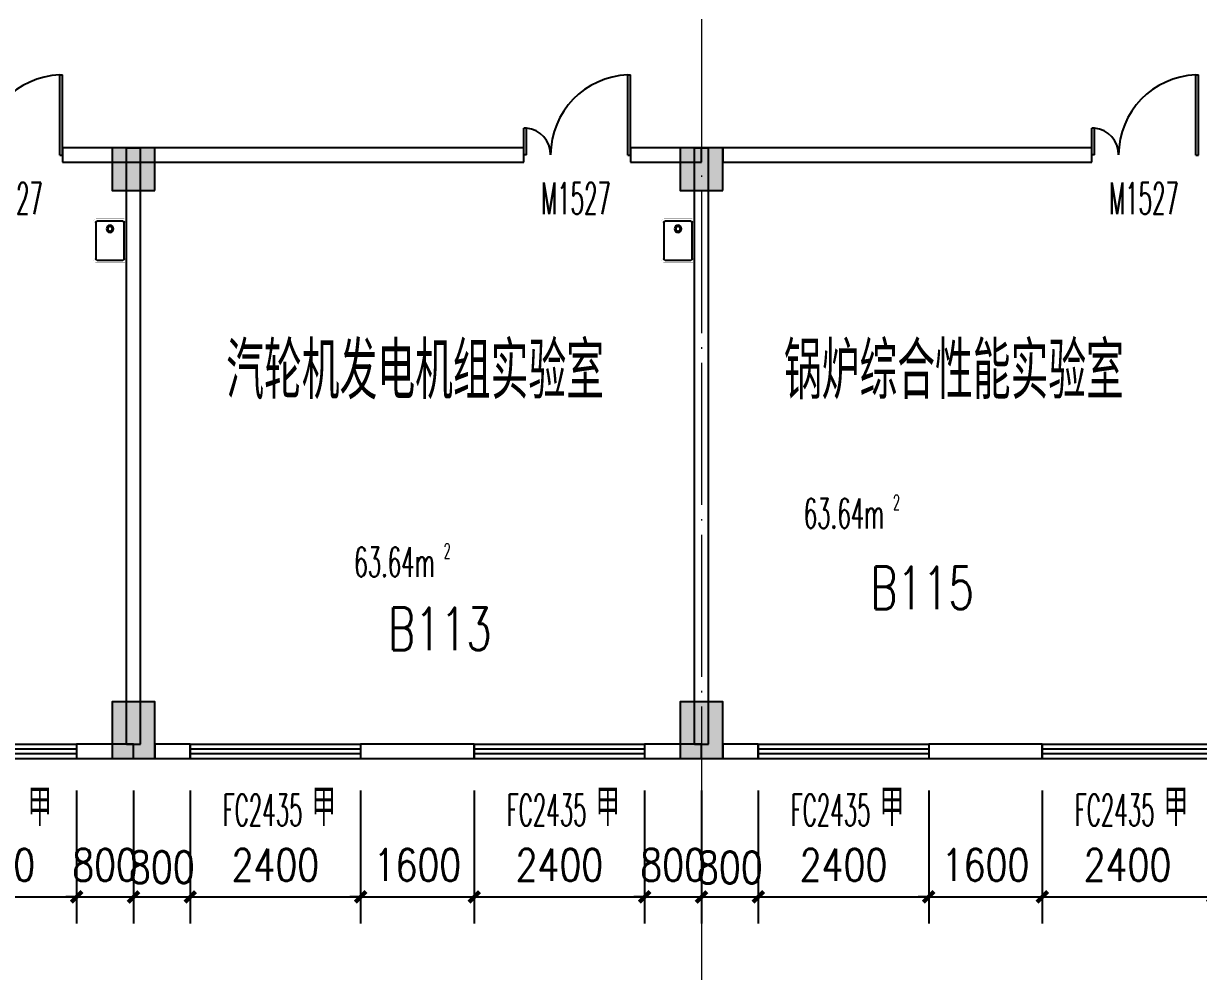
# Model space of a CAD drawing. Extents: x 1417642 to 3570900, y 124798 to 1191112.
# Drawn here: x 1547530 to 1564079, y 724233 to 737585 of the extents above; entities that cross this region are included whole.
import ezdxf

# ---------------------------------------------------------------- set-up
doc = ezdxf.new("R2010")
doc.units = 0
doc.header["$LTSCALE"] = 1000
doc.header["$MEASUREMENT"] = 0
doc.linetypes.add('DOTE', pattern=[2.42, 2, -0.2, 0.02, -0.2])
doc.layers.get('0').update_dxf_attribs({"linetype": 'CONTINUOUS'})
doc.layers.get('Defpoints').update_dxf_attribs({"linetype": 'CONTINUOUS'})
for name, color, linetype in [('colu', 2, 'CONTINUOUS'), ('DOTE', 1, 'DOTE'), ('PUB_DIM', 3, 'CONTINUOUS'), ('PUB_TEXT', 40, 'CONTINUOUS'), ('SPACE', 7, 'CONTINUOUS'), ('tiaozheng', 20, 'CONTINUOUS'), ('WALL', 4, 'CONTINUOUS'), ('WINDOW', 2, 'CONTINUOUS'), ('WINDOW_TEXT', 7, 'CONTINUOUS'), ('填充', 252, 'CONTINUOUS'), ('柱填充', 8, 'CONTINUOUS'), ('水点', 3, 'CONTINUOUS')]:
    doc.layers.add(name, color=color, linetype=linetype)
doc.styles.add('_TCH_SPACE', font='ROMANS', dxfattribs={"width": 0.7, "height": 5, "bigfont": 'Z'})
doc.styles.add('_TCH_WINDOW', font='ROMANS.shx', dxfattribs={"width": 0.7, "height": 400, "bigfont": 'Z.shx'})
doc.styles.add('DIM_FONT', font='SIMPLEX.shx', dxfattribs={"width": 0.8})
doc.styles.get("Standard").update_dxf_attribs({"font": 'GBENOR', "bigfont": 'GBCBIG'})
doc.styles.add('Z', font='ROMANS', dxfattribs={"width": 0.7, "bigfont": 'Z'})
doc.dimstyles.new('DIMN150', dxfattribs={"dimscale": 1.5, "dimtxt": 300, "dimasz": 100, "dimexe": 250, "dimexo": 300, "dimgap": 150, "dimtad": 1, "dimdec": 0, "dimzin": 0, "dimdsep": 46, "dimtxsty": 'DIM_FONT', "dimblk": 'ARCHTICK', "dimcen": 0.09, "dimdle": 1.5, "dimclrt": 7, "dimazin": 2, "dimtfac": 1, "dimtdec": 0, "dimtix": 1, "dimtmove": 2, "dimatfit": 3, "dimldrblk": 'ARCHTICK', "dimfxl": 1, "dimtolj": 1, "dimtzin": 0, "dimarcsym": 0})

# ---------------------------------------------------------------- blocks, each defined once
blk = doc.blocks.new('M_E3')
for p, q in [((-275, -410), (-275, -50)), ((-255, -30), (255, -30)), ((275, -50), (275, -410)), ((255, -430), (-255, -430))]:
    blk.add_line(p, q)
at = {"const_width": 1.5}
for points in [[(-275, 0, 0.414214), (-305, -30, 0.414214)], [(305, -30, 0.414214), (275, 0, 0.414214)], [(-305, -430, 0.414214), (-275, -460, 0.414214)], [(275, -460, 0.414214), (305, -430, 0.414214)]]:
    blk.add_lwpolyline(points, format="xyb", dxfattribs=at)
for points in [[(-275, 0), (275, 0)], [(-305, -430), (-305, -30)], [(305, -30), (305, -430)], [(275, -460), (-275, -460)]]:
    blk.add_lwpolyline(points, dxfattribs=at)
for radius in [50, 32.5]:
    blk.add_circle((165, -230), radius)
for centre, start, end in [((-255, -50), 90, 180), ((255, -50), 0, 90), ((-255, -410), 180, 270), ((255, -410), 270, 0)]:
    blk.add_arc(centre, 20, start, end)
at = {"width": 0.8, "flags": 9}
for tag in ['XSIZE', 'YSIZE']:
    blk.add_attdef(tag, (0, 0), '', height=0.5, dxfattribs=at)
blk = doc.blocks.new('678')
at = {"layer": '柱填充'}
h = blk.add_hatch(color=256, dxfattribs=at)
h.paths.add_polyline_path([(1591630, 863580), (1591630, 864280), (1590930, 864280), (1590930, 863580)])
h.paths.add_polyline_path([(1591630, 871580), (1591630, 872280), (1590930, 872280), (1590930, 871580)])
h.paths.add_polyline_path([(1635280, 879530), (1635280, 880230), (1634580, 880230), (1634580, 879530)])
h.paths.add_polyline_path([(1658830, 893230), (1658830, 893830), (1658230, 893830), (1658230, 893230)])
h.paths.add_polyline_path([(1658880, 883230), (1658880, 883930), (1658180, 883930), (1658180, 883230)])
h.paths.add_polyline_path([(1658830, 879630), (1658830, 880230), (1658230, 880230), (1658230, 879630)])
h.paths.add_polyline_path([(1658880, 872230), (1658180, 872230), (1658180, 871630), (1658880, 871630)])
h.paths.add_polyline_path([(1658830, 863630), (1658830, 864230), (1658230, 864230), (1658230, 863630)])
h.paths.add_polyline_path([(1658830, 853630), (1658830, 854230), (1658230, 854230), (1658230, 853630)])
h.paths.add_polyline_path([(1658830, 845630), (1658830, 846230), (1658230, 846230), (1658230, 845630)])
h.paths.add_polyline_path([(1658830, 835630), (1658830, 836230), (1658230, 836230), (1658230, 835630)])
h.paths.add_polyline_path([(1648830, 893230), (1648830, 893830), (1648230, 893830), (1648230, 893230)])
h.paths.add_polyline_path([(1648830, 883230), (1648830, 883830), (1648230, 883830), (1648230, 883230)])
h.paths.add_polyline_path([(1648830, 879630), (1648830, 880230), (1648230, 880230), (1648230, 879630)])
h.paths.add_polyline_path([(1648830, 871630), (1648830, 872230), (1648230, 872230), (1648230, 871630)])
h.paths.add_polyline_path([(1648930, 863580), (1648930, 864280), (1648230, 864280), (1648230, 863580)])
h.paths.add_polyline_path([(1648930, 853580), (1648930, 854280), (1648230, 854280), (1648230, 853580)])
h.paths.add_polyline_path([(1648930, 845630), (1648930, 846330), (1648230, 846330), (1648230, 845630)])
h.paths.add_polyline_path([(1648930, 835630), (1648930, 836330), (1648230, 836330), (1648230, 835630)])
h.paths.add_polyline_path([(1645230, 891430), (1645230, 892030), (1644630, 892030), (1644630, 891430)])
h.paths.add_polyline_path([(1645280, 883230), (1645280, 883930), (1644580, 883930), (1644580, 883230)])
h.paths.add_polyline_path([(1645230, 879630), (1645230, 880230), (1644630, 880230), (1644630, 879630)])
h.paths.add_polyline_path([(1645230, 871630), (1645230, 872230), (1644630, 872230), (1644630, 871630)])
h.paths.add_polyline_path([(1645230, 863630), (1645230, 864230), (1644630, 864230), (1644630, 863630)])
h.paths.add_polyline_path([(1645230, 853630), (1645230, 854230), (1644630, 854230), (1644630, 853630)])
h.paths.add_polyline_path([(1645280, 845630), (1645280, 846330), (1644580, 846330), (1644580, 845630)])
h.paths.add_polyline_path([(1645230, 835630), (1645230, 836230), (1644630, 836230), (1644630, 835630)])
h.paths.add_polyline_path([(1635230, 893230), (1635230, 893830), (1634630, 893830), (1634630, 893230)])
h.paths.add_polyline_path([(1635230, 891430), (1635230, 892030), (1634630, 892030), (1634630, 891430)])
h.paths.add_polyline_path([(1635280, 883230), (1635280, 883930), (1634580, 883930), (1634580, 883230)])
h.paths.add_polyline_path([(1635230, 871630), (1635230, 872430), (1634630, 872430), (1634630, 871630)])
h.paths.add_polyline_path([(1635230, 853430), (1635230, 854230), (1634630, 854230), (1634630, 853430)])
h.paths.add_polyline_path([(1635330, 845630), (1635330, 846430), (1634530, 846430), (1634530, 845630)])
h.paths.add_polyline_path([(1635230, 835630), (1635230, 836230), (1634630, 836230), (1634630, 835630)])
h.paths.add_polyline_path([(1627230, 893230), (1627230, 893830), (1626630, 893830), (1626630, 893230)])
h.paths.add_polyline_path([(1627280, 883230), (1627280, 883930), (1626580, 883930), (1626580, 883230)])
h.paths.add_polyline_path([(1627230, 879630), (1627230, 880230), (1626630, 880230), (1626630, 879630)])
h.paths.add_polyline_path([(1627230, 871630), (1627230, 872430), (1626630, 872430), (1626630, 871630)])
h.paths.add_polyline_path([(1627230, 853430), (1627230, 854230), (1626630, 854230), (1626630, 853430)])
h.paths.add_polyline_path([(1627330, 845630), (1627330, 846430), (1626530, 846430), (1626530, 845630)])
h.paths.add_polyline_path([(1627230, 835630), (1627230, 836230), (1626630, 836230), (1626630, 835630)])
h.paths.add_polyline_path([(1619230, 893230), (1619230, 893830), (1618630, 893830), (1618630, 893230)])
h.paths.add_polyline_path([(1619280, 883230), (1619280, 883930), (1618580, 883930), (1618580, 883230)])
h.paths.add_polyline_path([(1619230, 879630), (1619230, 880230), (1618630, 880230), (1618630, 879630)])
h.paths.add_polyline_path([(1619230, 871630), (1619230, 872430), (1618630, 872430), (1618630, 871630)])
h.paths.add_polyline_path([(1619230, 853430), (1619230, 854230), (1618630, 854230), (1618630, 853430)])
h.paths.add_polyline_path([(1619330, 845630), (1619330, 846430), (1618530, 846430), (1618530, 845630)])
h.paths.add_polyline_path([(1619280, 835580), (1619280, 836280), (1618580, 836280), (1618580, 835580)])
h.paths.add_polyline_path([(1611230, 893230), (1611230, 893830), (1610630, 893830), (1610630, 893230)])
h.paths.add_polyline_path([(1611280, 883230), (1611280, 883930), (1610580, 883930), (1610580, 883230)])
h.paths.add_polyline_path([(1611230, 879630), (1611230, 880230), (1610630, 880230), (1610630, 879630)])
h.paths.add_polyline_path([(1611230, 871630), (1611230, 872430), (1610630, 872430), (1610630, 871630)])
h.paths.add_polyline_path([(1611230, 853430), (1611230, 854230), (1610630, 854230), (1610630, 853430)])
h.paths.add_polyline_path([(1611330, 845630), (1611330, 846430), (1610530, 846430), (1610530, 845630)])
h.paths.add_polyline_path([(1611280, 835580), (1611280, 836280), (1610580, 836280), (1610580, 835580)])
h.paths.add_polyline_path([(1603230, 893230), (1603230, 893830), (1602630, 893830), (1602630, 893230)])
h.paths.add_polyline_path([(1603280, 883230), (1603280, 883930), (1602580, 883930), (1602580, 883230)])
h.paths.add_polyline_path([(1603230, 879630), (1603230, 880230), (1602630, 880230), (1602630, 879630)])
h.paths.add_polyline_path([(1603230, 871630), (1603230, 872430), (1602630, 872430), (1602630, 871630)])
h.paths.add_polyline_path([(1603230, 853430), (1603230, 854230), (1602630, 854230), (1602630, 853430)])
h.paths.add_polyline_path([(1603330, 845630), (1603330, 846430), (1602530, 846430), (1602530, 845630)])
h.paths.add_polyline_path([(1603280, 835580), (1603280, 836280), (1602580, 836280), (1602580, 835580)])
h.paths.add_polyline_path([(1603230, 814930), (1603230, 815530), (1602630, 815530), (1602630, 814930)])
h.paths.add_polyline_path([(1595230, 893230), (1595230, 893830), (1594630, 893830), (1594630, 893230)])
h.paths.add_polyline_path([(1595230, 883230), (1595230, 883830), (1594630, 883830), (1594630, 883230)])
h.paths.add_polyline_path([(1595230, 879630), (1595230, 880230), (1594630, 880230), (1594630, 879630)])
h.paths.add_polyline_path([(1595230, 871630), (1595230, 872230), (1594630, 872230), (1594630, 871630)])
h.paths.add_polyline_path([(1595230, 863630), (1595230, 864230), (1594630, 864230), (1594630, 863630)])
h.paths.add_polyline_path([(1595230, 853630), (1595230, 854230), (1594630, 854230), (1594630, 853630)])
h.paths.add_polyline_path([(1595330, 845630), (1595330, 846330), (1594630, 846330), (1594630, 845630)])
h.paths.add_polyline_path([(1595330, 835580), (1595330, 836280), (1594630, 836280), (1594630, 835580)])
h.paths.add_polyline_path([(1591630, 893230), (1591630, 893830), (1591030, 893830), (1591030, 893230)])
h.paths.add_polyline_path([(1591680, 883230), (1591680, 883930), (1590980, 883930), (1590980, 883230)])
h.paths.add_polyline_path([(1591630, 879630), (1591630, 880230), (1591030, 880230), (1591030, 879630)])
h.paths.add_polyline_path([(1591630, 853580), (1591630, 854280), (1590930, 854280), (1590930, 853580)])
h.paths.add_polyline_path([(1591630, 845580), (1591630, 846280), (1590930, 846280), (1590930, 845580)])
h.paths.add_polyline_path([(1591630, 835630), (1591630, 836330), (1590930, 836330), (1590930, 835630)])
h.paths.add_polyline_path([(1591630, 814930), (1591630, 815530), (1591030, 815530), (1591030, 814930)])
h.paths.add_polyline_path([(1581630, 893230), (1581630, 893830), (1581030, 893830), (1581030, 893230)])
h.paths.add_polyline_path([(1581730, 883230), (1581730, 883930), (1581030, 883930), (1581030, 883230)])
h.paths.add_polyline_path([(1581630, 879630), (1581630, 880230), (1581030, 880230), (1581030, 879630)])
h.paths.add_polyline_path([(1581630, 871630), (1581630, 872230), (1581030, 872230), (1581030, 871630)])
h.paths.add_polyline_path([(1581630, 863630), (1581630, 864230), (1581030, 864230), (1581030, 863630)])
h.paths.add_polyline_path([(1581630, 853630), (1581630, 854230), (1581030, 854230), (1581030, 853630)])
h.paths.add_polyline_path([(1581630, 845630), (1581630, 846230), (1581030, 846230), (1581030, 845630)])
h.paths.add_polyline_path([(1581630, 835630), (1581630, 836230), (1581030, 836230), (1581030, 835630)])
h.paths.add_polyline_path([(1581630, 814930), (1581630, 815530), (1581030, 815530), (1581030, 814930)])
h.paths.add_polyline_path([(1603230, 830430), (1603230, 831230), (1602530, 831230), (1602530, 830430)])
h.paths.add_polyline_path([(1603230, 818530), (1603230, 819330), (1602530, 819330), (1602530, 818530)])
h.paths.add_polyline_path([(1581030, 831230), (1581030, 830430), (1581730, 830430), (1581730, 831230)])
h.paths.add_polyline_path([(1581030, 819330), (1581030, 818530), (1581730, 818530), (1581730, 819330)])
h.paths.add_polyline_path([(1591630, 830430), (1591630, 831230), (1590930, 831230), (1590930, 830430)])
h.paths.add_polyline_path([(1591630, 818530), (1591630, 819330), (1590930, 819330), (1590930, 818530)])
at = {"layer": 'colu'}
for points in [[(1619230, 879630), (1619230, 880230), (1618630, 880230), (1618630, 879630)], [(1627230, 879630), (1627230, 880230), (1626630, 880230), (1626630, 879630)], [(1619230, 871630), (1619230, 872430), (1618630, 872430), (1618630, 871630)], [(1627230, 871630), (1627230, 872430), (1626630, 872430), (1626630, 871630)]]:
    blk.add_lwpolyline(points, close=True, dxfattribs=at)
blk = doc.blocks.new('_ArchTick')
at = {"color": 0, "linetype": 'ByBlock', "const_width": 0.4}
blk.add_lwpolyline([(-0.5, -0.5), (0.5, 0.5)], dxfattribs=at)
blk = doc.blocks.new('*D3468')
at = {"layer": 'Defpoints', "color": 0}
for p in [(1545878, 727233), (1548278, 727233), (1548278, 725284)]:
    blk.add_point(p, dxfattribs=at)
at = {"layer": 'PUB_DIM', "color": 0, "lineweight": -2}
for p, q in [((1545878, 726783), (1545878, 724909)), ((1548278, 726783), (1548278, 724909)), ((1545876, 725284), (1548281, 725284))]:
    blk.add_line(p, q, dxfattribs=at)
at = {"layer": 'PUB_DIM', "color": 0, "lineweight": -2, "xscale": 150, "yscale": 150, "zscale": 150, "rotation": 180}
blk.add_blockref('_ArchTick', (1545878, 725284), dxfattribs=at)
at = {"layer": 'PUB_DIM', "color": 0, "lineweight": -2, "xscale": 150, "yscale": 150, "zscale": 150}
blk.add_blockref('_ArchTick', (1548278, 725284), dxfattribs=at)
at = {"layer": 'PUB_DIM', "color": 7, "insert": (1547078, 725734), "char_height": 450, "attachment_point": 5, "style": 'DIM_FONT'}
blk.add_mtext('\\A1;2400', dxfattribs=at)
blk = doc.blocks.new('*D3469')
at = {"layer": 'Defpoints', "color": 0}
for p in [(1548278, 727233), (1549079, 727233), (1549079, 725284)]:
    blk.add_point(p, dxfattribs=at)
at = {"layer": 'PUB_DIM', "color": 0, "lineweight": -2}
for p, q in [((1548278, 726783), (1548278, 724909)), ((1549079, 726783), (1549079, 724909)), ((1548278, 725284), (1548128, 725284)), ((1548278, 725284), (1549079, 725284)), ((1549079, 725284), (1549229, 725284))]:
    blk.add_line(p, q, dxfattribs=at)
at = {"layer": 'PUB_DIM', "color": 0, "lineweight": -2, "xscale": 150, "yscale": 150, "zscale": 150}
blk.add_blockref('_ArchTick', (1548278, 725284), dxfattribs=at)
at = {"layer": 'PUB_DIM', "color": 0, "lineweight": -2, "xscale": 150, "yscale": 150, "zscale": 150, "rotation": 180}
blk.add_blockref('_ArchTick', (1549079, 725284), dxfattribs=at)
at = {"layer": 'PUB_DIM', "color": 7, "insert": (1548679, 725734), "char_height": 450, "attachment_point": 5, "style": 'DIM_FONT'}
blk.add_mtext('\\A1;800', dxfattribs=at)
blk = doc.blocks.new('*D3470')
at = {"layer": 'Defpoints', "color": 0}
for p in [(1549079, 727233), (1549878, 727233), (1549878, 725284)]:
    blk.add_point(p, dxfattribs=at)
at = {"layer": 'PUB_DIM', "color": 0, "lineweight": -2}
for p, q in [((1549079, 726783), (1549079, 724909)), ((1549878, 726783), (1549878, 724909)), ((1549077, 725284), (1549881, 725284))]:
    blk.add_line(p, q, dxfattribs=at)
at = {"layer": 'PUB_DIM', "color": 0, "lineweight": -2, "xscale": 150, "yscale": 150, "zscale": 150, "rotation": 180}
blk.add_blockref('_ArchTick', (1549079, 725284), dxfattribs=at)
at = {"layer": 'PUB_DIM', "color": 0, "lineweight": -2, "xscale": 150, "yscale": 150, "zscale": 150}
blk.add_blockref('_ArchTick', (1549878, 725284), dxfattribs=at)
at = {"layer": 'PUB_DIM', "color": 7, "insert": (1549479, 725703), "char_height": 450, "attachment_point": 5, "style": 'DIM_FONT'}
blk.add_mtext('\\A1;800', dxfattribs=at)
blk = doc.blocks.new('*D3471')
at = {"layer": 'Defpoints', "color": 0}
for p in [(1549878, 727233), (1552278, 727233), (1552278, 725284)]:
    blk.add_point(p, dxfattribs=at)
at = {"layer": 'PUB_DIM', "color": 0, "lineweight": -2}
for p, q in [((1549878, 726783), (1549878, 724909)), ((1552278, 726783), (1552278, 724909)), ((1549876, 725284), (1552281, 725284))]:
    blk.add_line(p, q, dxfattribs=at)
at = {"layer": 'PUB_DIM', "color": 0, "lineweight": -2, "xscale": 150, "yscale": 150, "zscale": 150, "rotation": 180}
blk.add_blockref('_ArchTick', (1549878, 725284), dxfattribs=at)
at = {"layer": 'PUB_DIM', "color": 0, "lineweight": -2, "xscale": 150, "yscale": 150, "zscale": 150}
blk.add_blockref('_ArchTick', (1552278, 725284), dxfattribs=at)
at = {"layer": 'PUB_DIM', "color": 7, "insert": (1551078, 725734), "char_height": 450, "attachment_point": 5, "style": 'DIM_FONT'}
blk.add_mtext('\\A1;2400', dxfattribs=at)
blk = doc.blocks.new('*D3472')
at = {"layer": 'Defpoints', "color": 0}
for p in [(1552278, 727233), (1553878, 727233), (1553878, 725284)]:
    blk.add_point(p, dxfattribs=at)
at = {"layer": 'PUB_DIM', "color": 0, "lineweight": -2}
for p, q in [((1552278, 726783), (1552278, 724909)), ((1553878, 726783), (1553878, 724909)), ((1552278, 725284), (1552128, 725284)), ((1552278, 725284), (1553878, 725284)), ((1553878, 725284), (1554028, 725284))]:
    blk.add_line(p, q, dxfattribs=at)
at = {"layer": 'PUB_DIM', "color": 0, "lineweight": -2, "xscale": 150, "yscale": 150, "zscale": 150}
blk.add_blockref('_ArchTick', (1552278, 725284), dxfattribs=at)
at = {"layer": 'PUB_DIM', "color": 0, "lineweight": -2, "xscale": 150, "yscale": 150, "zscale": 150, "rotation": 180}
blk.add_blockref('_ArchTick', (1553878, 725284), dxfattribs=at)
at = {"layer": 'PUB_DIM', "color": 7, "insert": (1553078, 725734), "char_height": 450, "attachment_point": 5, "style": 'DIM_FONT'}
blk.add_mtext('\\A1;1600', dxfattribs=at)
blk = doc.blocks.new('*D3473')
at = {"layer": 'Defpoints', "color": 0}
for p in [(1553878, 727233), (1556278, 727233), (1556278, 725284)]:
    blk.add_point(p, dxfattribs=at)
at = {"layer": 'PUB_DIM', "color": 0, "lineweight": -2}
for p, q in [((1553878, 726783), (1553878, 724909)), ((1556278, 726783), (1556278, 724909)), ((1553876, 725284), (1556281, 725284))]:
    blk.add_line(p, q, dxfattribs=at)
at = {"layer": 'PUB_DIM', "color": 0, "lineweight": -2, "xscale": 150, "yscale": 150, "zscale": 150, "rotation": 180}
blk.add_blockref('_ArchTick', (1553878, 725284), dxfattribs=at)
at = {"layer": 'PUB_DIM', "color": 0, "lineweight": -2, "xscale": 150, "yscale": 150, "zscale": 150}
blk.add_blockref('_ArchTick', (1556278, 725284), dxfattribs=at)
at = {"layer": 'PUB_DIM', "color": 7, "insert": (1555078, 725734), "char_height": 450, "attachment_point": 5, "style": 'DIM_FONT'}
blk.add_mtext('\\A1;2400', dxfattribs=at)
blk = doc.blocks.new('*D3474')
at = {"layer": 'Defpoints', "color": 0}
for p in [(1556278, 727233), (1557079, 727233), (1557079, 725284)]:
    blk.add_point(p, dxfattribs=at)
at = {"layer": 'PUB_DIM', "color": 0, "lineweight": -2}
for p, q in [((1556278, 726783), (1556278, 724909)), ((1557079, 726783), (1557079, 724909)), ((1556278, 725284), (1556128, 725284)), ((1556278, 725284), (1557079, 725284)), ((1557079, 725284), (1557229, 725284))]:
    blk.add_line(p, q, dxfattribs=at)
at = {"layer": 'PUB_DIM', "color": 0, "lineweight": -2, "xscale": 150, "yscale": 150, "zscale": 150}
blk.add_blockref('_ArchTick', (1556278, 725284), dxfattribs=at)
at = {"layer": 'PUB_DIM', "color": 0, "lineweight": -2, "xscale": 150, "yscale": 150, "zscale": 150, "rotation": 180}
blk.add_blockref('_ArchTick', (1557079, 725284), dxfattribs=at)
at = {"layer": 'PUB_DIM', "color": 7, "insert": (1556679, 725734), "char_height": 450, "attachment_point": 5, "style": 'DIM_FONT'}
blk.add_mtext('\\A1;800', dxfattribs=at)
blk = doc.blocks.new('*D3475')
at = {"layer": 'Defpoints', "color": 0}
for p in [(1557079, 727233), (1557879, 727233), (1557879, 725284)]:
    blk.add_point(p, dxfattribs=at)
at = {"layer": 'PUB_DIM', "color": 0, "lineweight": -2}
for p, q in [((1557079, 726783), (1557079, 724909)), ((1557879, 726783), (1557879, 724909)), ((1557077, 725284), (1557881, 725284))]:
    blk.add_line(p, q, dxfattribs=at)
at = {"layer": 'PUB_DIM', "color": 0, "lineweight": -2, "xscale": 150, "yscale": 150, "zscale": 150, "rotation": 180}
blk.add_blockref('_ArchTick', (1557079, 725284), dxfattribs=at)
at = {"layer": 'PUB_DIM', "color": 0, "lineweight": -2, "xscale": 150, "yscale": 150, "zscale": 150}
blk.add_blockref('_ArchTick', (1557879, 725284), dxfattribs=at)
at = {"layer": 'PUB_DIM', "color": 7, "insert": (1557479, 725698), "char_height": 450, "attachment_point": 5, "style": 'DIM_FONT'}
blk.add_mtext('\\A1;800', dxfattribs=at)
blk = doc.blocks.new('*D3476')
at = {"layer": 'Defpoints', "color": 0}
for p in [(1557879, 727233), (1560279, 727233), (1560279, 725284)]:
    blk.add_point(p, dxfattribs=at)
at = {"layer": 'PUB_DIM', "color": 0, "lineweight": -2}
for p, q in [((1557879, 726783), (1557879, 724909)), ((1560279, 726783), (1560279, 724909)), ((1557877, 725284), (1560281, 725284))]:
    blk.add_line(p, q, dxfattribs=at)
at = {"layer": 'PUB_DIM', "color": 0, "lineweight": -2, "xscale": 150, "yscale": 150, "zscale": 150, "rotation": 180}
blk.add_blockref('_ArchTick', (1557879, 725284), dxfattribs=at)
at = {"layer": 'PUB_DIM', "color": 0, "lineweight": -2, "xscale": 150, "yscale": 150, "zscale": 150}
blk.add_blockref('_ArchTick', (1560279, 725284), dxfattribs=at)
at = {"layer": 'PUB_DIM', "color": 7, "insert": (1559079, 725734), "char_height": 450, "attachment_point": 5, "style": 'DIM_FONT'}
blk.add_mtext('\\A1;2400', dxfattribs=at)
blk = doc.blocks.new('*D3477')
at = {"layer": 'Defpoints', "color": 0}
for p in [(1560279, 727233), (1561879, 727233), (1561879, 725284)]:
    blk.add_point(p, dxfattribs=at)
at = {"layer": 'PUB_DIM', "color": 0, "lineweight": -2}
for p, q in [((1560279, 726783), (1560279, 724909)), ((1561879, 726783), (1561879, 724909)), ((1560279, 725284), (1560129, 725284)), ((1560279, 725284), (1561879, 725284)), ((1561879, 725284), (1562029, 725284))]:
    blk.add_line(p, q, dxfattribs=at)
at = {"layer": 'PUB_DIM', "color": 0, "lineweight": -2, "xscale": 150, "yscale": 150, "zscale": 150}
blk.add_blockref('_ArchTick', (1560279, 725284), dxfattribs=at)
at = {"layer": 'PUB_DIM', "color": 0, "lineweight": -2, "xscale": 150, "yscale": 150, "zscale": 150, "rotation": 180}
blk.add_blockref('_ArchTick', (1561879, 725284), dxfattribs=at)
at = {"layer": 'PUB_DIM', "color": 7, "insert": (1561079, 725734), "char_height": 450, "attachment_point": 5, "style": 'DIM_FONT'}
blk.add_mtext('\\A1;1600', dxfattribs=at)
blk = doc.blocks.new('*D3478')
at = {"layer": 'Defpoints', "color": 0}
for p in [(1561879, 727233), (1564279, 727233), (1564279, 725284)]:
    blk.add_point(p, dxfattribs=at)
at = {"layer": 'PUB_DIM', "color": 0, "lineweight": -2}
for p, q in [((1561879, 726783), (1561879, 724909)), ((1564279, 726783), (1564279, 724909)), ((1561877, 725284), (1564281, 725284))]:
    blk.add_line(p, q, dxfattribs=at)
at = {"layer": 'PUB_DIM', "color": 0, "lineweight": -2, "xscale": 150, "yscale": 150, "zscale": 150, "rotation": 180}
blk.add_blockref('_ArchTick', (1561879, 725284), dxfattribs=at)
at = {"layer": 'PUB_DIM', "color": 0, "lineweight": -2, "xscale": 150, "yscale": 150, "zscale": 150}
blk.add_blockref('_ArchTick', (1564279, 725284), dxfattribs=at)
at = {"layer": 'PUB_DIM', "color": 7, "insert": (1563079, 725734), "char_height": 450, "attachment_point": 5, "style": 'DIM_FONT'}
blk.add_mtext('\\A1;2400', dxfattribs=at)
blk = doc.blocks.new('$TCHSYS$WIN2D')
for p, q in [((-0.5, 0.5), (0.5, 0.5)), ((-0.5, 0.5), (-0.5, -0.5)), ((0.5, 0.5), (0.5, -0.5)), ((0.5, 0.1667), (-0.5, 0.1667)), ((0.5, -0.1667), (-0.5, -0.1667)), ((-0.5, -0.5), (0.5, -0.5))]:
    blk.add_line(p, q)
blk = doc.blocks.new('$DorLib2D$00000225')
at = {"color": 0}
for p, q in [((0.475, -0.001), (0.475, 0.752)), ((0.475, 0.752), (0.5, 0.752)), ((0.5, -0.001), (0.5, 0.752)), ((-0.5, 0), (-0.5, 0.252)), ((-0.475, 0.252), (-0.5, 0.252)), ((-0.475, 0), (-0.475, 0.252)), ((-0.475, 0), (-0.5, 0)), ((0.475, -0.001), (0.5, -0.001))]:
    blk.add_line(p, q, dxfattribs=at)
for centre, radius, start, end in [((0.505, -0.002), 0.755, 92.2493, 179.7238), ((-0.501, 0.003), 0.251, 359.7899, 84.0974)]:
    blk.add_arc(centre, radius, start, end, dxfattribs=at)

msp = doc.modelspace()

# ---------------------------------------------------------------- linework, layer by layer
at = {"layer": 'DOTE', "lineweight": 0, "elevation": 0}
msp.add_lwpolyline([(1557078.8, 754584.5), (1557078.8, 643548.7)], dxfattribs=at)
at = {"layer": 'WALL'}
for p, q in [((1549078.8, 735833.2), (1548078.8, 735833.2)), ((1548078.8, 735833.2), (1548078.8, 735633.2)), ((1548978.8, 727433.2), (1548978.8, 735833.2)), ((1548978.8, 735833.2), (1549178.8, 735833.2)), ((1554578.8, 735833.2), (1549078.8, 735833.2)), ((1549178.8, 727433.2), (1549178.8, 735833.2)), ((1554578.8, 735633.2), (1554578.8, 735833.2)), ((1557078.8, 735833.2), (1556078.8, 735833.2)), ((1556078.8, 735833.2), (1556078.8, 735633.2)), ((1556978.8, 727433.2), (1556978.8, 735833.2)), ((1556978.8, 735833.2), (1557178.8, 735833.2)), ((1557078.8, 735633.2), (1557078.8, 735833.2)), ((1557178.8, 727433.2), (1557178.8, 735833.2)), ((1562578.8, 735833.2), (1557378.8, 735833.2)), ((1557378.8, 735833.2), (1557378.8, 735633.2)), ((1562578.8, 735633.2), (1562578.8, 735833.2)), ((1548078.8, 735633.2), (1549078.8, 735633.2)), ((1549078.8, 735633.2), (1554578.8, 735633.2)), ((1556078.8, 735633.2), (1557078.8, 735633.2)), ((1557378.8, 735633.2), (1562578.8, 735633.2)), ((1549078.8, 727433.2), (1548278.5, 727433.2)), ((1548278.5, 727433.2), (1548278.5, 727233.2)), ((1548978.8, 727433.2), (1549178.8, 727433.2)), ((1549078.8, 727233.2), (1549078.8, 727433.2)), ((1549878.5, 727433.2), (1549378.8, 727433.2)), ((1549378.8, 727433.2), (1549378.8, 727233.2)), ((1549878.5, 727233.2), (1549878.5, 727433.2)), ((1553878.5, 727433.2), (1552278.5, 727433.2)), ((1552278.5, 727433.2), (1552278.5, 727233.2)), ((1553878.5, 727233.2), (1553878.5, 727433.2)), ((1557078.8, 727433.2), (1556278.5, 727433.2)), ((1556278.5, 727433.2), (1556278.5, 727233.2)), ((1556978.8, 727433.2), (1557178.8, 727433.2)), ((1557078.8, 727233.2), (1557078.8, 727433.2)), ((1557878.8, 727433.2), (1557378.8, 727433.2)), ((1557378.8, 727433.2), (1557378.8, 727233.2)), ((1557878.8, 727233.2), (1557878.8, 727433.2)), ((1561878.8, 727433.2), (1560278.8, 727433.2)), ((1560278.8, 727433.2), (1560278.8, 727233.2)), ((1561878.8, 727233.2), (1561878.8, 727433.2)), ((1548278.5, 727233.2), (1549078.8, 727233.2)), ((1549378.8, 727233.2), (1549878.5, 727233.2)), ((1552278.5, 727233.2), (1553878.5, 727233.2)), ((1556278.5, 727233.2), (1557078.8, 727233.2)), ((1557378.8, 727233.2), (1557878.8, 727233.2)), ((1560278.8, 727233.2), (1561878.8, 727233.2))]:
    msp.add_line(p, q, dxfattribs=at)

# ---------------------------------------------------------------- block references
at = {"layer": 'tiaozheng', "color": 2}
msp.add_blockref('678', (-69851.5, -144396.9, 0), dxfattribs=at)
at = {"layer": 'WINDOW', "lineweight": 0}
ref = msp.add_blockref('$DorLib2D$00000225', (1547328.8, 735733.2), dxfattribs=dict(at, xscale=-1500, yscale=-1500, zscale=-1500, rotation=180))
ref.add_attrib('A', 'M1527', (1546819.6, 734898.7), dxfattribs={"layer": 'WINDOW_TEXT', "lineweight": 0, "height": 446.25, "style": '_TCH_WINDOW', "width": 0.494118})
ref = msp.add_blockref('$DorLib2D$00000225', (1555328.8, 735733.2), dxfattribs=dict(at, xscale=-1500, yscale=-1500, zscale=-1500, rotation=180))
ref.add_attrib('A', 'M1527', (1554819.6, 734898.7), dxfattribs={"layer": 'WINDOW_TEXT', "lineweight": 0, "height": 446.25, "style": '_TCH_WINDOW', "width": 0.494118})
ref = msp.add_blockref('$DorLib2D$00000225', (1563328.8, 735733.2), dxfattribs=dict(at, xscale=-1500, yscale=-1500, zscale=-1500, rotation=180))
ref.add_attrib('A', 'M1527', (1562819.6, 734898.7), dxfattribs={"layer": 'WINDOW_TEXT', "lineweight": 0, "height": 446.25, "style": '_TCH_WINDOW', "width": 0.494118})
at = {"layer": 'WINDOW', "color": 2, "xscale": -2400, "yscale": -200, "zscale": -2400}
for p, rotation in [((1547078.5, 727333.2), 180.0000000000005), ((1551078.5, 727333.2), 180), ((1555078.5, 727333.2), 180), ((1559078.8, 727333.2), 180.0000000000063), ((1563078.8, 727333.2), 180.0000000000063)]:
    msp.add_blockref('$TCHSYS$WIN2D', p, dxfattribs=dict(at, rotation=rotation))
at = {"layer": '水点', "xscale": -1, "rotation": 270}
for p in [(1548978.8, 734528.2, 0), (1556978.8, 734528.2, 0)]:
    msp.add_blockref('M_E3', p, dxfattribs=at)

# ---------------------------------------------------------------- texts
at = {"layer": 'PUB_TEXT', "color": 1, "lineweight": 60, "style": 'Z', "width": 0.7}
for s, p in [('B115', (1559457.4, 729336.8)), ('B113', (1552666.7, 728759.2))]:
    msp.add_text(s, height=600, dxfattribs=at).set_placement(p)
at = {"layer": 'SPACE', "style": '_TCH_SPACE', "width": 0.525}
for s, height, p in [('63.64m', 420, (1558519.5, 730474.7, 0)), ('2', 210, (1559779.5, 730737.2, 0)), ('63.64m', 420, (1552188.5, 729789.7, 0)), ('2', 210, (1553448.5, 730052.2, 0))]:
    msp.add_text(s, height=height, dxfattribs=at).set_placement(p)
at = {"layer": 'WINDOW_TEXT', "color": 2, "style": '_TCH_WINDOW'}
for s, height, width, p in [('甲', 525, 0.7, (1547584.6, 726283.2)), ('FC2435', 446.25, 0.494118, (1550335.1, 726283.2)), ('甲', 525, 0.7, (1551584.6, 726283.2)), ('FC2435', 446.25, 0.494118, (1554335.1, 726283.2)), ('甲', 525, 0.7, (1555584.6, 726283.2)), ('FC2435', 446.25, 0.494118, (1558335.5, 726283.2)), ('甲', 525, 0.7, (1559585, 726283.2)), ('FC2435', 446.25, 0.494118, (1562335.5, 726283.2)), ('甲', 525, 0.7, (1563585, 726283.2))]:
    msp.add_text(s, height=height, dxfattribs=dict(at, width=width)).set_placement(p)
at = {"layer": '填充', "char_height": 800, "width": 6246.131, "attachment_point": 1, "style": '_TCH_WINDOW'}
for s, insert in [('{\\C2;汽轮机发电机组实验室}', (1550385.7, 733094.4)), ('{\\C2;锅炉综合性能实验室}', (1558240.1, 733094.4))]:
    msp.add_mtext(s, dxfattribs=dict(at, insert=insert))

# ---------------------------------------------------------------- dimensions: what is measured, and where the dimension line sits
at = {"layer": 'PUB_DIM'}
for p1, p2, picture, middle in [((1545878.5, 727233.2), (1548278.5, 727233.2), '*D3468', (1547078.5, 725734.4)), ((1548278.5, 727233.2), (1549078.8, 727233.2), '*D3469', (1548678.7, 725734.4)), ((1549878.5, 727233.2), (1552278.5, 727233.2), '*D3471', (1551078.5, 725734.4)), ((1552278.5, 727233.2), (1553878.5, 727233.2), '*D3472', (1553078.5, 725734.4)), ((1553878.5, 727233.2), (1556278.5, 727233.2), '*D3473', (1555078.5, 725734.4)), ((1556278.5, 727233.2), (1557078.8, 727233.2), '*D3474', (1556678.7, 725734.4)), ((1557878.8, 727233.2), (1560278.8, 727233.2), '*D3476', (1559078.8, 725734.4)), ((1560278.8, 727233.2), (1561878.8, 727233.2), '*D3477', (1561078.8, 725734.4)), ((1561878.8, 727233.2), (1564278.8, 727233.2), '*D3478', (1563078.8, 725734.4))]:
    dim = msp.add_aligned_dim(p1=p1, p2=p2, distance=-1948.8, dimstyle='DIMN150', dxfattribs=at)
    dim.commit()
    dim.dimension.update_dxf_attribs({"geometry": picture, "text_midpoint": middle})
for base, p1, p2, picture, middle in [((1549878.5, 725284.4), (1549078.8, 727233.2), (1549878.5, 727233.2), '*D3470', (1549478.7, 725703.1)), ((1557878.8, 725284.4), (1557078.8, 727233.2), (1557878.8, 727233.2), '*D3475', (1557478.8, 725697.9))]:
    dim = msp.add_linear_dim(base=base, p1=p1, p2=p2, angle=360, dimstyle='DIMN150', dxfattribs=at)
    dim.commit()
    dim.dimension.update_dxf_attribs({"geometry": picture, "text_midpoint": middle, "dimtype": 129})

doc.saveas('drawing.dxf')
